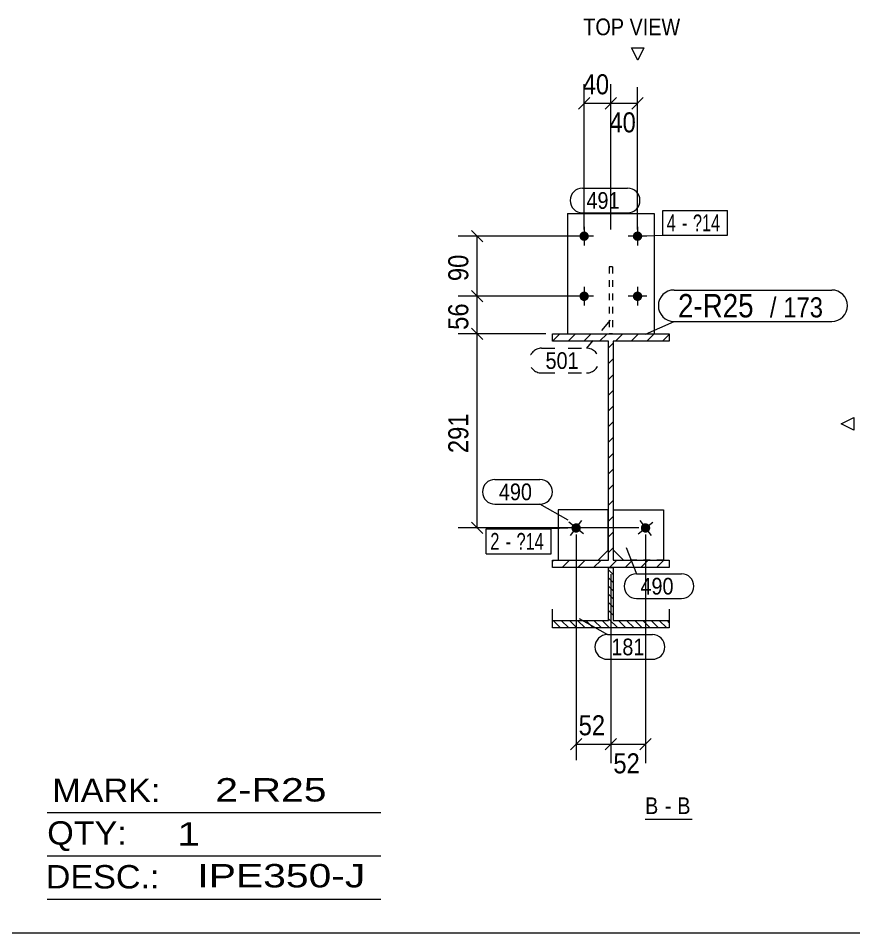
# Model space of a CAD drawing. Header units: millimetres. Extents: x 2 to 825, y 1 to 579.
# Drawn here: x 213.2 to 338.3, y 5 to 142 of the extents above; entities that cross this region are included whole.
import ezdxf

# ---------------------------------------------------------------- set-up
doc = ezdxf.new("R2010")
doc.units = ezdxf.units.MM
for name, pattern in [('XKITLINE00', [0]), ('XKITLINE01', [4, 1, -1, 1, -1]), ('XKITLINE02', [4, 2, -2])]:
    doc.linetypes.add(name, pattern=pattern)
for name, color, linetype, lineweight in [('Bolt', 3, 'Continuous', 0), ('BoltMark', 7, 'Continuous', 0), ('Dimensions', 7, 'Continuous', 0), ('DrawingSheet', 5, 'Continuous', 0), ('OtherObjectType', 7, 'Continuous', 0), ('Part', 2, 'Continuous', 0), ('PartMark', 7, 'Continuous', 0)]:
    doc.layers.add(name, color=color, linetype=linetype, lineweight=lineweight)
doc.styles.add('ARIAL', font='ARIAL.TTF')
doc.styles.add('ARIAL_NARROW', font='ARIALN.TTF')

# ---------------------------------------------------------------- blocks, each defined once
blk = doc.blocks.new('*A3')
at = {"layer": 'Part', "color": 7, "linetype": 'XKITLINE00', "lineweight": 0}
for p, q in [((293.19, 93.62), (294.29, 94.72)), ((295.55, 93.62), (296.65, 94.72)), ((297.91, 93.62), (299.01, 94.72)), ((300.27, 93.62), (301.37, 94.72)), ((302.62, 93.62), (303.72, 94.72)), ((304.98, 93.62), (306.08, 94.72)), ((307.34, 93.62), (308.44, 94.72)), ((309.69, 93.62), (310.69, 94.62)), ((293.19, 93.62), (293.19, 93.62)), ((301.59, 92.59), (302.29, 93.29)), ((301.59, 90.23), (302.29, 90.93)), ((301.59, 87.88), (302.29, 88.58)), ((301.59, 85.52), (302.29, 86.22)), ((301.59, 83.16), (302.29, 83.86)), ((301.59, 80.8), (302.29, 81.5)), ((301.59, 78.45), (302.29, 79.15)), ((301.59, 76.09), (302.29, 76.79)), ((301.59, 73.73), (302.29, 74.43)), ((301.59, 71.37), (302.29, 72.07)), ((301.59, 69.02), (302.29, 69.72)), ((301.59, 66.66), (302.29, 67.36)), ((301.59, 64.3), (302.29, 65)), ((301.59, 61.95), (302.29, 62.65)), ((293.2, 60.62), (293.4, 60.82)), ((294.65, 59.72), (295.75, 60.82)), ((297.01, 59.72), (298.11, 60.82)), ((299.37, 59.72), (300.47, 60.82)), ((301.72, 59.72), (302.82, 60.82)), ((304.08, 59.72), (305.18, 60.82)), ((306.44, 59.72), (307.54, 60.82)), ((308.8, 59.72), (309.9, 60.82))]:
    blk.add_line(p, q, dxfattribs=at)
blk = doc.blocks.new('*A4')
at = {"layer": 'Part', "color": 7, "linetype": 'XKITLINE00', "lineweight": 0}
for p, q in [((301.75, 59.2), (301.59, 59.36)), ((302.29, 58.66), (301.75, 59.2)), ((302.29, 57.44), (301.59, 58.14)), ((302.29, 56.21), (301.59, 56.91)), ((302.29, 54.99), (301.59, 55.69)), ((302.29, 53.77), (301.59, 54.47)), ((302.29, 52.55), (301.59, 53.25)), ((293.8, 51.26), (293.3, 51.76)), ((294.42, 50.65), (293.8, 51.26)), ((295.64, 50.65), (294.52, 51.76)), ((296.86, 50.65), (295.74, 51.76)), ((298.08, 50.65), (296.97, 51.76)), ((299.3, 50.65), (298.19, 51.76)), ((300.53, 50.65), (299.41, 51.76)), ((301.75, 50.65), (300.63, 51.76)), ((302.97, 50.65), (301.59, 52.02)), ((304.19, 50.65), (303.08, 51.76)), ((305.42, 50.65), (304.3, 51.76)), ((306.64, 50.65), (305.52, 51.76)), ((307.86, 50.65), (306.75, 51.76)), ((309.08, 50.65), (307.97, 51.76)), ((310.31, 50.65), (309.19, 51.76)), ((310.69, 51.48), (310.41, 51.76))]:
    blk.add_line(p, q, dxfattribs=at)
blk = doc.blocks.new('*A64')
at = {"layer": 'Bolt'}
for points in [[(298.64, 109.29), (298.64, 109.25), (298.64, 109.22), (298.63, 109.18), (298.62, 109.15), (298.61, 109.12), (298.6, 109.08), (298.59, 109.05), (298.58, 109.02), (298.56, 108.99), (298.54, 108.96), (298.53, 108.93), (298.51, 108.9), (298.48, 108.88), (298.46, 108.85), (298.44, 108.82), (298.41, 108.8), (298.39, 108.78), (298.36, 108.76), (298.33, 108.74), (298.3, 108.72), (298.27, 108.7), (298.24, 108.69), (298.21, 108.67), (298.18, 108.66), (298.15, 108.65), (298.11, 108.64), (298.08, 108.63), (298.05, 108.63), (298.01, 108.62), (297.98, 108.62), (297.94, 108.62), (297.91, 108.62), (297.87, 108.62), (297.84, 108.63), (297.81, 108.63), (297.77, 108.64), (297.74, 108.65), (297.71, 108.66), (297.68, 108.67), (297.64, 108.69), (297.61, 108.7), (297.58, 108.72), (297.55, 108.74), (297.53, 108.76), (297.5, 108.78), (297.47, 108.8), (297.45, 108.82), (297.42, 108.85), (297.4, 108.88), (297.38, 108.9), (297.36, 108.93), (297.34, 108.96), (297.33, 108.99), (297.31, 109.02), (297.3, 109.05), (297.28, 109.08), (297.27, 109.12), (297.26, 109.15), (297.26, 109.18), (297.25, 109.22), (297.25, 109.25), (297.24, 109.29), (297.24, 109.32), (297.24, 109.35), (297.25, 109.39), (297.25, 109.42), (297.26, 109.46), (297.26, 109.49), (297.27, 109.52), (297.28, 109.56), (297.3, 109.59), (297.31, 109.62), (297.33, 109.65), (297.34, 109.68), (297.36, 109.71), (297.38, 109.74), (297.4, 109.76), (297.42, 109.79), (297.45, 109.81), (297.47, 109.84), (297.5, 109.86), (297.53, 109.88), (297.55, 109.9), (297.58, 109.92), (297.61, 109.94), (297.64, 109.95), (297.68, 109.97), (297.71, 109.98), (297.74, 109.99), (297.77, 110), (297.81, 110.01), (297.84, 110.01), (297.87, 110.02), (297.91, 110.02), (297.94, 110.02), (297.98, 110.02), (298.01, 110.02), (298.05, 110.01), (298.08, 110.01), (298.11, 110), (298.15, 109.99), (298.18, 109.98), (298.21, 109.97), (298.24, 109.95), (298.27, 109.94), (298.3, 109.92), (298.33, 109.9), (298.36, 109.88), (298.39, 109.86), (298.41, 109.84), (298.44, 109.81), (298.46, 109.79), (298.48, 109.76), (298.51, 109.74), (298.53, 109.71), (298.54, 109.68), (298.56, 109.65), (298.58, 109.62), (298.59, 109.59), (298.6, 109.56), (298.61, 109.52), (298.62, 109.49), (298.63, 109.46), (298.64, 109.42), (298.64, 109.39), (298.64, 109.35), (298.64, 109.32)], [(306.64, 109.29), (306.64, 109.25), (306.64, 109.22), (306.63, 109.18), (306.62, 109.15), (306.61, 109.12), (306.6, 109.08), (306.59, 109.05), (306.58, 109.02), (306.56, 108.99), (306.54, 108.96), (306.53, 108.93), (306.51, 108.9), (306.48, 108.88), (306.46, 108.85), (306.44, 108.82), (306.41, 108.8), (306.39, 108.78), (306.36, 108.76), (306.33, 108.74), (306.3, 108.72), (306.27, 108.7), (306.24, 108.69), (306.21, 108.67), (306.18, 108.66), (306.15, 108.65), (306.11, 108.64), (306.08, 108.63), (306.05, 108.63), (306.01, 108.62), (305.98, 108.62), (305.94, 108.62), (305.91, 108.62), (305.87, 108.62), (305.84, 108.63), (305.81, 108.63), (305.77, 108.64), (305.74, 108.65), (305.71, 108.66), (305.68, 108.67), (305.64, 108.69), (305.61, 108.7), (305.58, 108.72), (305.55, 108.74), (305.53, 108.76), (305.5, 108.78), (305.47, 108.8), (305.45, 108.82), (305.42, 108.85), (305.4, 108.88), (305.38, 108.9), (305.36, 108.93), (305.34, 108.96), (305.33, 108.99), (305.31, 109.02), (305.3, 109.05), (305.28, 109.08), (305.27, 109.12), (305.26, 109.15), (305.26, 109.18), (305.25, 109.22), (305.25, 109.25), (305.24, 109.29), (305.24, 109.32), (305.24, 109.35), (305.25, 109.39), (305.25, 109.42), (305.26, 109.46), (305.26, 109.49), (305.27, 109.52), (305.28, 109.56), (305.3, 109.59), (305.31, 109.62), (305.33, 109.65), (305.34, 109.68), (305.36, 109.71), (305.38, 109.74), (305.4, 109.76), (305.42, 109.79), (305.45, 109.81), (305.47, 109.84), (305.5, 109.86), (305.53, 109.88), (305.55, 109.9), (305.58, 109.92), (305.61, 109.94), (305.64, 109.95), (305.68, 109.97), (305.71, 109.98), (305.74, 109.99), (305.77, 110), (305.81, 110.01), (305.84, 110.01), (305.87, 110.02), (305.91, 110.02), (305.94, 110.02), (305.98, 110.02), (306.01, 110.02), (306.05, 110.01), (306.08, 110.01), (306.11, 110), (306.15, 109.99), (306.18, 109.98), (306.21, 109.97), (306.24, 109.95), (306.27, 109.94), (306.3, 109.92), (306.33, 109.9), (306.36, 109.88), (306.39, 109.86), (306.41, 109.84), (306.44, 109.81), (306.46, 109.79), (306.48, 109.76), (306.51, 109.74), (306.53, 109.71), (306.54, 109.68), (306.56, 109.65), (306.58, 109.62), (306.59, 109.59), (306.6, 109.56), (306.61, 109.52), (306.62, 109.49), (306.63, 109.46), (306.64, 109.42), (306.64, 109.39), (306.64, 109.35), (306.64, 109.32)], [(298.64, 100.29), (298.64, 100.25), (298.64, 100.22), (298.63, 100.18), (298.62, 100.15), (298.61, 100.12), (298.6, 100.08), (298.59, 100.05), (298.58, 100.02), (298.56, 99.99), (298.54, 99.96), (298.53, 99.93), (298.51, 99.9), (298.48, 99.88), (298.46, 99.85), (298.44, 99.82), (298.41, 99.8), (298.39, 99.78), (298.36, 99.76), (298.33, 99.74), (298.3, 99.72), (298.27, 99.7), (298.24, 99.69), (298.21, 99.67), (298.18, 99.66), (298.15, 99.65), (298.11, 99.64), (298.08, 99.63), (298.05, 99.63), (298.01, 99.62), (297.98, 99.62), (297.94, 99.62), (297.91, 99.62), (297.87, 99.62), (297.84, 99.63), (297.81, 99.63), (297.77, 99.64), (297.74, 99.65), (297.71, 99.66), (297.68, 99.67), (297.64, 99.69), (297.61, 99.7), (297.58, 99.72), (297.55, 99.74), (297.53, 99.76), (297.5, 99.78), (297.47, 99.8), (297.45, 99.82), (297.42, 99.85), (297.4, 99.88), (297.38, 99.9), (297.36, 99.93), (297.34, 99.96), (297.33, 99.99), (297.31, 100.02), (297.3, 100.05), (297.28, 100.08), (297.27, 100.12), (297.26, 100.15), (297.26, 100.18), (297.25, 100.22), (297.25, 100.25), (297.24, 100.29), (297.24, 100.32), (297.24, 100.35), (297.25, 100.39), (297.25, 100.42), (297.26, 100.46), (297.26, 100.49), (297.27, 100.52), (297.28, 100.56), (297.3, 100.59), (297.31, 100.62), (297.33, 100.65), (297.34, 100.68), (297.36, 100.71), (297.38, 100.74), (297.4, 100.76), (297.42, 100.79), (297.45, 100.81), (297.47, 100.84), (297.5, 100.86), (297.53, 100.88), (297.55, 100.9), (297.58, 100.92), (297.61, 100.94), (297.64, 100.95), (297.68, 100.97), (297.71, 100.98), (297.74, 100.99), (297.77, 101), (297.81, 101.01), (297.84, 101.01), (297.87, 101.02), (297.91, 101.02), (297.94, 101.02), (297.98, 101.02), (298.01, 101.02), (298.05, 101.01), (298.08, 101.01), (298.11, 101), (298.15, 100.99), (298.18, 100.98), (298.21, 100.97), (298.24, 100.95), (298.27, 100.94), (298.3, 100.92), (298.33, 100.9), (298.36, 100.88), (298.39, 100.86), (298.41, 100.84), (298.44, 100.81), (298.46, 100.79), (298.48, 100.76), (298.51, 100.74), (298.53, 100.71), (298.54, 100.68), (298.56, 100.65), (298.58, 100.62), (298.59, 100.59), (298.6, 100.56), (298.61, 100.52), (298.62, 100.49), (298.63, 100.46), (298.64, 100.42), (298.64, 100.39), (298.64, 100.35), (298.64, 100.32)], [(306.64, 100.29), (306.64, 100.25), (306.64, 100.22), (306.63, 100.18), (306.62, 100.15), (306.61, 100.12), (306.6, 100.08), (306.59, 100.05), (306.58, 100.02), (306.56, 99.99), (306.54, 99.96), (306.53, 99.93), (306.51, 99.9), (306.48, 99.88), (306.46, 99.85), (306.44, 99.82), (306.41, 99.8), (306.39, 99.78), (306.36, 99.76), (306.33, 99.74), (306.3, 99.72), (306.27, 99.7), (306.24, 99.69), (306.21, 99.67), (306.18, 99.66), (306.15, 99.65), (306.11, 99.64), (306.08, 99.63), (306.05, 99.63), (306.01, 99.62), (305.98, 99.62), (305.94, 99.62), (305.91, 99.62), (305.87, 99.62), (305.84, 99.63), (305.81, 99.63), (305.77, 99.64), (305.74, 99.65), (305.71, 99.66), (305.68, 99.67), (305.64, 99.69), (305.61, 99.7), (305.58, 99.72), (305.55, 99.74), (305.53, 99.76), (305.5, 99.78), (305.47, 99.8), (305.45, 99.82), (305.42, 99.85), (305.4, 99.88), (305.38, 99.9), (305.36, 99.93), (305.34, 99.96), (305.33, 99.99), (305.31, 100.02), (305.3, 100.05), (305.28, 100.08), (305.27, 100.12), (305.26, 100.15), (305.26, 100.18), (305.25, 100.22), (305.25, 100.25), (305.24, 100.29), (305.24, 100.32), (305.24, 100.35), (305.25, 100.39), (305.25, 100.42), (305.26, 100.46), (305.26, 100.49), (305.27, 100.52), (305.28, 100.56), (305.3, 100.59), (305.31, 100.62), (305.33, 100.65), (305.34, 100.68), (305.36, 100.71), (305.38, 100.74), (305.4, 100.76), (305.42, 100.79), (305.45, 100.81), (305.47, 100.84), (305.5, 100.86), (305.53, 100.88), (305.55, 100.9), (305.58, 100.92), (305.61, 100.94), (305.64, 100.95), (305.68, 100.97), (305.71, 100.98), (305.74, 100.99), (305.77, 101), (305.81, 101.01), (305.84, 101.01), (305.87, 101.02), (305.91, 101.02), (305.94, 101.02), (305.98, 101.02), (306.01, 101.02), (306.05, 101.01), (306.08, 101.01), (306.11, 101), (306.15, 100.99), (306.18, 100.98), (306.21, 100.97), (306.24, 100.95), (306.27, 100.94), (306.3, 100.92), (306.33, 100.9), (306.36, 100.88), (306.39, 100.86), (306.41, 100.84), (306.44, 100.81), (306.46, 100.79), (306.48, 100.76), (306.51, 100.74), (306.53, 100.71), (306.54, 100.68), (306.56, 100.65), (306.58, 100.62), (306.59, 100.59), (306.6, 100.56), (306.61, 100.52), (306.62, 100.49), (306.63, 100.46), (306.64, 100.42), (306.64, 100.39), (306.64, 100.35), (306.64, 100.32)]]:
    blk.add_hatch(color=3, dxfattribs=at).paths.add_polyline_path(points, flags=17)
at = {"layer": 'Bolt', "color": 3, "linetype": 'XKITLINE00', "lineweight": 0}
for p, q in [((297.94, 110.72), (297.94, 107.92)), ((305.94, 110.72), (305.94, 107.92)), ((299.34, 109.32), (296.54, 109.32)), ((307.34, 109.32), (304.54, 109.32)), ((297.94, 101.72), (297.94, 98.92)), ((305.94, 101.72), (305.94, 98.92)), ((299.34, 100.32), (296.54, 100.32)), ((307.34, 100.32), (304.54, 100.32))]:
    blk.add_line(p, q, dxfattribs=at)
blk = doc.blocks.new('*A65')
at = {"layer": 'Bolt'}
blk.add_hatch(color=3, dxfattribs=at).paths.add_polyline_path([(306.74, 66.19), (306.77, 66.21), (306.8, 66.23), (306.83, 66.25), (306.86, 66.26), (306.89, 66.27), (306.92, 66.29), (306.96, 66.29), (306.99, 66.3), (307.02, 66.31), (307.06, 66.31), (307.09, 66.32), (307.13, 66.32), (307.16, 66.32), (307.2, 66.32), (307.23, 66.31), (307.26, 66.31), (307.3, 66.3), (307.33, 66.29), (307.36, 66.28), (307.4, 66.27), (307.43, 66.26), (307.46, 66.24), (307.49, 66.23), (307.52, 66.21), (307.55, 66.19), (307.57, 66.17), (307.6, 66.15), (307.63, 66.13), (307.65, 66.1), (307.67, 66.08), (307.7, 66.05), (307.72, 66.02), (307.74, 65.99), (307.75, 65.96), (307.77, 65.93), (307.78, 65.9), (307.8, 65.87), (307.81, 65.84), (307.82, 65.81), (307.83, 65.77), (307.83, 65.74), (307.84, 65.7), (307.84, 65.67), (307.84, 65.64), (307.84, 65.6), (307.84, 65.57), (307.84, 65.53), (307.83, 65.5), (307.83, 65.47), (307.82, 65.43), (307.81, 65.4), (307.8, 65.37), (307.78, 65.34), (307.77, 65.3), (307.75, 65.27), (307.73, 65.24), (307.71, 65.22), (307.69, 65.19), (307.67, 65.16), (307.65, 65.14), (307.62, 65.11), (307.6, 65.09), (307.57, 65.07), (307.55, 65.05), (307.52, 65.03), (307.49, 65.01), (307.46, 64.99), (307.43, 64.98), (307.39, 64.97), (307.36, 64.95), (307.33, 64.94), (307.3, 64.94), (307.26, 64.93), (307.23, 64.93), (307.19, 64.92), (307.16, 64.92), (307.12, 64.92), (307.09, 64.92), (307.06, 64.93), (307.02, 64.93), (306.99, 64.94), (306.96, 64.95), (306.92, 64.96), (306.89, 64.97), (306.86, 64.98), (306.83, 65), (306.8, 65.01), (306.77, 65.03), (306.74, 65.05), (306.71, 65.07), (306.68, 65.09), (306.66, 65.11), (306.64, 65.14), (306.61, 65.16), (306.59, 65.19), (306.57, 65.22), (306.55, 65.25), (306.53, 65.28), (306.52, 65.31), (306.5, 65.34), (306.49, 65.37), (306.48, 65.4), (306.47, 65.43), (306.46, 65.47), (306.45, 65.5), (306.45, 65.54), (306.44, 65.57), (306.44, 65.6), (306.44, 65.64), (306.45, 65.67), (306.45, 65.71), (306.45, 65.74), (306.46, 65.77), (306.47, 65.81), (306.48, 65.84), (306.49, 65.87), (306.5, 65.9), (306.52, 65.94), (306.53, 65.97), (306.55, 66), (306.57, 66.02), (306.59, 66.05), (306.61, 66.08), (306.64, 66.1), (306.66, 66.13), (306.69, 66.15), (306.71, 66.17)], flags=17)
at = {"layer": 'Bolt', "color": 3, "linetype": 'XKITLINE00', "lineweight": 0}
for p, q in [((306.04, 64.76), (308.25, 66.48)), ((306.28, 66.73), (308, 64.51))]:
    blk.add_line(p, q, dxfattribs=at)
blk = doc.blocks.new('*A66')
at = {"layer": 'Bolt'}
blk.add_hatch(color=3, dxfattribs=at).paths.add_polyline_path([(296.29, 65.09), (296.26, 65.11), (296.24, 65.14), (296.21, 65.16), (296.19, 65.19), (296.17, 65.22), (296.15, 65.24), (296.13, 65.27), (296.12, 65.3), (296.1, 65.34), (296.09, 65.37), (296.08, 65.4), (296.07, 65.43), (296.06, 65.47), (296.05, 65.5), (296.05, 65.53), (296.05, 65.57), (296.04, 65.6), (296.04, 65.64), (296.04, 65.67), (296.05, 65.7), (296.05, 65.74), (296.06, 65.77), (296.07, 65.81), (296.08, 65.84), (296.09, 65.87), (296.1, 65.9), (296.12, 65.93), (296.13, 65.96), (296.15, 65.99), (296.17, 66.02), (296.19, 66.05), (296.21, 66.08), (296.24, 66.1), (296.26, 66.13), (296.28, 66.15), (296.31, 66.17), (296.34, 66.19), (296.37, 66.21), (296.4, 66.23), (296.43, 66.24), (296.46, 66.26), (296.49, 66.27), (296.52, 66.28), (296.56, 66.29), (296.59, 66.3), (296.62, 66.31), (296.66, 66.31), (296.69, 66.32), (296.72, 66.32), (296.76, 66.32), (296.79, 66.32), (296.83, 66.31), (296.86, 66.31), (296.9, 66.3), (296.93, 66.29), (296.96, 66.29), (296.99, 66.27), (297.03, 66.26), (297.06, 66.25), (297.09, 66.23), (297.12, 66.21), (297.15, 66.19), (297.17, 66.17), (297.2, 66.15), (297.22, 66.13), (297.25, 66.1), (297.27, 66.08), (297.29, 66.05), (297.31, 66.02), (297.33, 66), (297.35, 65.97), (297.37, 65.94), (297.38, 65.9), (297.4, 65.87), (297.41, 65.84), (297.42, 65.81), (297.43, 65.77), (297.43, 65.74), (297.44, 65.71), (297.44, 65.67), (297.44, 65.64), (297.44, 65.6), (297.44, 65.57), (297.44, 65.54), (297.43, 65.5), (297.43, 65.47), (297.42, 65.43), (297.41, 65.4), (297.4, 65.37), (297.38, 65.34), (297.37, 65.31), (297.35, 65.28), (297.34, 65.25), (297.32, 65.22), (297.3, 65.19), (297.27, 65.16), (297.25, 65.14), (297.23, 65.11), (297.2, 65.09), (297.17, 65.07), (297.15, 65.05), (297.12, 65.03), (297.09, 65.01), (297.06, 65), (297.03, 64.98), (297, 64.97), (296.96, 64.96), (296.93, 64.95), (296.9, 64.94), (296.86, 64.93), (296.83, 64.93), (296.8, 64.92), (296.76, 64.92), (296.73, 64.92), (296.69, 64.92), (296.66, 64.93), (296.62, 64.93), (296.59, 64.94), (296.56, 64.94), (296.52, 64.95), (296.49, 64.97), (296.46, 64.98), (296.43, 64.99), (296.4, 65.01), (296.37, 65.03), (296.34, 65.05), (296.31, 65.07)], flags=17)
at = {"layer": 'Bolt', "color": 3, "linetype": 'XKITLINE00', "lineweight": 0}
for p, q in [((297.85, 64.76), (295.64, 66.48)), ((295.88, 64.51), (297.6, 66.73))]:
    blk.add_line(p, q, dxfattribs=at)
blk = doc.blocks.new('*A67')
at = {"layer": 'Part', "color": 2, "linetype": 'XKITLINE00', "lineweight": 0}
for p, q in [((293.19, 93.62), (293.19, 94.72)), ((293.19, 94.72), (310.69, 94.72)), ((310.69, 94.72), (310.69, 93.62)), ((301.59, 93.62), (293.19, 93.62)), ((301.59, 60.82), (301.59, 93.62)), ((310.69, 93.62), (302.29, 93.62)), ((302.29, 93.62), (302.29, 60.82)), ((293.19, 59.72), (293.19, 60.82)), ((293.19, 60.82), (301.59, 60.82)), ((302.29, 60.82), (310.69, 60.82)), ((310.69, 60.82), (310.69, 59.72)), ((310.69, 59.72), (293.19, 59.72))]:
    blk.add_line(p, q, dxfattribs=at)
blk = doc.blocks.new('*A68')
at = {"layer": 'Part', "color": 2, "linetype": 'XKITLINE00', "lineweight": 0}
for p, q in [((295.44, 112.72), (295.44, 94.72)), ((295.44, 112.72), (308.44, 112.72)), ((308.44, 112.72), (308.44, 94.72))]:
    blk.add_line(p, q, dxfattribs=at)
at = {"layer": 'Part', "color": 7, "linetype": 'XKITLINE01', "lineweight": 0}
blk.add_line((295.44, 94.72), (308.44, 94.72), dxfattribs=at)
blk = doc.blocks.new('*A69')
at = {"layer": 'Part', "color": 7, "linetype": 'XKITLINE01', "lineweight": 0}
for p, q in [((302.19, 104.72), (301.69, 104.72)), ((301.69, 104.72), (301.69, 94.72)), ((302.19, 104.72), (302.19, 94.72)), ((302.19, 94.72), (301.69, 94.72))]:
    blk.add_line(p, q, dxfattribs=at)
blk = doc.blocks.new('*A70')
at = {"layer": 'Part', "color": 2, "linetype": 'XKITLINE00', "lineweight": 0}
for p, q in [((302.34, 62.32), (302.34, 68.32)), ((302.34, 68.32), (309.84, 68.32)), ((309.84, 68.32), (309.84, 60.82)), ((303.84, 60.82), (302.34, 62.32))]:
    blk.add_line(p, q, dxfattribs=at)
at = {"layer": 'Part', "color": 7, "linetype": 'XKITLINE01', "lineweight": 0}
blk.add_line((309.84, 60.82), (303.84, 60.82), dxfattribs=at)
blk = doc.blocks.new('*A71')
at = {"layer": 'Part', "color": 2, "linetype": 'XKITLINE00', "lineweight": 0}
for p, q in [((301.54, 68.32), (294.04, 68.32)), ((294.04, 68.32), (294.04, 60.82)), ((301.54, 62.32), (301.54, 68.32)), ((300.04, 60.82), (301.54, 62.32))]:
    blk.add_line(p, q, dxfattribs=at)
at = {"layer": 'Part', "color": 7, "linetype": 'XKITLINE01', "lineweight": 0}
blk.add_line((294.04, 60.82), (300.04, 60.82), dxfattribs=at)
blk = doc.blocks.new('*A72')
at = {"layer": 'Part', "color": 2, "linetype": 'XKITLINE00', "lineweight": 0}
for p, q in [((301.59, 51.76), (301.59, 59.72)), ((301.59, 59.72), (302.29, 59.72)), ((302.29, 59.72), (302.29, 59.72)), ((302.29, 59.72), (302.29, 51.76)), ((293.19, 50.65), (293.19, 53.44)), ((310.69, 53.44), (310.69, 50.65)), ((293.19, 51.76), (301.59, 51.76)), ((302.29, 51.76), (310.69, 51.76)), ((310.69, 50.65), (293.19, 50.65))]:
    blk.add_line(p, q, dxfattribs=at)
blk = doc.blocks.new('*A73')
at = {"layer": 'DrawingSheet', "color": 5, "linetype": 'XKITLINE00', "lineweight": 0}
blk.add_line((5, 5), (825, 5), dxfattribs=at)
blk = doc.blocks.new('*A77')
at = {"layer": 'OtherObjectType', "color": 6, "linetype": 'XKITLINE00', "lineweight": 0}
for p, q in [((217.5, 23), (267.5, 23)), ((217.5, 16.5), (267.5, 16.5)), ((217.5, 10), (267.5, 10))]:
    blk.add_line(p, q, dxfattribs=at)
at = {"layer": 'OtherObjectType', "color": 6, "style": 'ARIAL_NARROW'}
for s, width, p in [('MARK:', 1.275, (218.27, 24.58)), ('2-R25', 1.525501, (242.69, 24.65)), ('QTY:', 1.275, (217.5, 18.19)), ('1', 1.525501, (236.99, 18.05)), ('DESC.:', 1.275, (217.29, 11.63)), ('IPE350-J', 1.525501, (240, 11.79))]:
    blk.add_text(s, height=3.5, dxfattribs=dict(at, width=width)).set_placement(p)
blk = doc.blocks.new('*A160')
at = {"layer": 'Dimensions', "color": 7, "linetype": 'XKITLINE00', "lineweight": 0}
for p, q in [((292.19, 94.72), (279.09, 94.72)), ((281.09, 95.57), (282.79, 93.87)), ((281.94, 65.62), (281.94, 94.72)), ((281.09, 66.47), (282.79, 64.77)), ((306.14, 65.62), (279.09, 65.62))]:
    blk.add_line(p, q, dxfattribs=at)
at = {"layer": 'Dimensions', "color": 3}
for p in [(281.94, 94.72), (281.94, 65.62)]:
    blk.add_point(p, dxfattribs=at)
at = {"layer": 'Dimensions', "color": 3, "style": 'ARIAL', "width": 0.85}
blk.add_text('291', height=3, rotation=90.0002, dxfattribs=at).set_placement((280.59, 76.83))
blk = doc.blocks.new('*A161')
at = {"layer": 'Dimensions', "color": 7, "linetype": 'XKITLINE00', "lineweight": 0}
for p, q in [((296.94, 100.32), (279.09, 100.32)), ((281.09, 101.17), (282.79, 99.47)), ((281.94, 94.72), (281.94, 100.32)), ((292.19, 94.72), (279.09, 94.72)), ((281.09, 95.57), (282.79, 93.87))]:
    blk.add_line(p, q, dxfattribs=at)
at = {"layer": 'Dimensions', "color": 3}
for p in [(281.94, 100.32), (281.94, 94.72)]:
    blk.add_point(p, dxfattribs=at)
at = {"layer": 'Dimensions', "color": 3, "style": 'ARIAL', "width": 0.85}
blk.add_text('56', height=3, rotation=90.0002, dxfattribs=at).set_placement((280.59, 95.29))
blk = doc.blocks.new('*A162')
at = {"layer": 'Dimensions', "color": 7, "linetype": 'XKITLINE00', "lineweight": 0}
for p, q in [((281.09, 110.17), (282.79, 108.47)), ((296.94, 109.32), (279.09, 109.32)), ((281.94, 100.32), (281.94, 109.32)), ((296.94, 100.32), (279.09, 100.32)), ((281.09, 101.17), (282.79, 99.47))]:
    blk.add_line(p, q, dxfattribs=at)
at = {"layer": 'Dimensions', "color": 3}
for p in [(281.94, 109.32), (281.94, 100.32)]:
    blk.add_point(p, dxfattribs=at)
at = {"layer": 'Dimensions', "color": 3, "style": 'ARIAL', "width": 0.85}
blk.add_text('90', height=3, rotation=90.0002, dxfattribs=at).set_placement((280.59, 102.59))
blk = doc.blocks.new('*A163')
at = {"layer": 'Dimensions', "color": 7, "linetype": 'XKITLINE00', "lineweight": 0}
for p, q in [((296.74, 64.62), (296.74, 30.82)), ((301.94, 58.72), (301.94, 30.82)), ((297.59, 34.07), (295.89, 32.37)), ((296.74, 33.22), (301.94, 33.22)), ((302.79, 34.07), (301.09, 32.37))]:
    blk.add_line(p, q, dxfattribs=at)
at = {"layer": 'Dimensions', "color": 3}
for p in [(296.74, 33.22), (301.94, 33.22)]:
    blk.add_point(p, dxfattribs=at)
at = {"layer": 'Dimensions', "color": 3, "style": 'ARIAL', "width": 0.85}
blk.add_text('52', height=3, dxfattribs=at).set_placement((297.12, 34.57))
blk = doc.blocks.new('*A164')
at = {"layer": 'Dimensions', "color": 7, "linetype": 'XKITLINE00', "lineweight": 0}
for p, q in [((307.14, 64.62), (307.14, 30.37)), ((301.94, 58.72), (301.94, 30.37)), ((302.79, 34.07), (301.09, 32.37)), ((301.94, 33.22), (307.14, 33.22)), ((307.99, 34.07), (306.29, 32.37))]:
    blk.add_line(p, q, dxfattribs=at)
at = {"layer": 'Dimensions', "color": 3}
for p in [(301.94, 33.22), (307.14, 33.22)]:
    blk.add_point(p, dxfattribs=at)
at = {"layer": 'Dimensions', "color": 3, "style": 'ARIAL', "width": 0.85}
blk.add_text('52', height=3, dxfattribs=at).set_placement((302.32, 28.87))
blk = doc.blocks.new('*A165')
at = {"layer": 'Dimensions', "color": 7, "linetype": 'XKITLINE00', "lineweight": 0}
for p, q in [((297.94, 110.32), (297.94, 132.07)), ((301.94, 110.32), (301.94, 132.07)), ((298.79, 130.07), (297.09, 128.37)), ((297.94, 129.22), (301.94, 129.22)), ((302.79, 130.07), (301.09, 128.37))]:
    blk.add_line(p, q, dxfattribs=at)
at = {"layer": 'Dimensions', "color": 3}
for p in [(297.94, 129.22), (301.94, 129.22)]:
    blk.add_point(p, dxfattribs=at)
at = {"layer": 'Dimensions', "color": 3, "style": 'ARIAL', "width": 0.85}
blk.add_text('40', height=3, dxfattribs=at).set_placement((297.72, 130.57))
blk = doc.blocks.new('*A166')
at = {"layer": 'Dimensions', "color": 7, "linetype": 'XKITLINE00', "lineweight": 0}
for p, q in [((301.94, 110.32), (301.94, 131.62)), ((305.94, 110.32), (305.94, 131.62)), ((302.79, 130.07), (301.09, 128.37)), ((301.94, 129.22), (305.94, 129.22)), ((306.79, 130.07), (305.09, 128.37))]:
    blk.add_line(p, q, dxfattribs=at)
at = {"layer": 'Dimensions', "color": 3}
for p in [(301.94, 129.22), (305.94, 129.22)]:
    blk.add_point(p, dxfattribs=at)
at = {"layer": 'Dimensions', "color": 3, "style": 'ARIAL', "width": 0.85}
blk.add_text('40', height=3, dxfattribs=at).set_placement((301.72, 124.87))
blk = doc.blocks.new('*A167')
at = {"layer": 'BoltMark', "color": 7, "linetype": 'XKITLINE00', "lineweight": 0}
for p, q in [((309.71, 113.17), (319.4, 113.17)), ((309.71, 109.47), (309.71, 113.17)), ((319.4, 109.47), (319.4, 113.17)), ((305.94, 109.32), (309.71, 109.47)), ((309.71, 109.47), (319.4, 109.47))]:
    blk.add_line(p, q, dxfattribs=at)
at = {"layer": 'BoltMark', "color": 3, "style": 'ARIAL_NARROW', "width": 0.85}
for s, p in [('4', (310.31, 110.07)), ('?14', (314.24, 110.07)), ('-', (312.58, 110.07))]:
    blk.add_text(s, height=2.5, dxfattribs=at).set_placement(p)
blk = doc.blocks.new('*A168')
at = {"layer": 'BoltMark', "color": 7, "linetype": 'XKITLINE00', "lineweight": 0}
for p, q in [((283.29, 65.47), (292.98, 65.47)), ((283.29, 61.77), (283.29, 65.47)), ((296.74, 65.62), (292.98, 65.47)), ((292.98, 61.77), (292.98, 65.47)), ((283.29, 61.77), (292.98, 61.77))]:
    blk.add_line(p, q, dxfattribs=at)
at = {"layer": 'BoltMark', "color": 3, "style": 'ARIAL_NARROW', "width": 0.85}
for s, p in [('2', (283.89, 62.37)), ('?14', (287.82, 62.37)), ('-', (286.16, 62.37))]:
    blk.add_text(s, height=2.5, dxfattribs=at).set_placement(p)
blk = doc.blocks.new('*A169')
at = {"layer": 'PartMark', "color": 7, "linetype": 'XKITLINE00', "lineweight": 0}
for p, q in [((311.41, 101.26), (335.05, 101.26)), ((307.16, 94.67), (311.41, 96.56)), ((311.41, 96.56), (335.05, 96.56))]:
    blk.add_line(p, q, dxfattribs=at)
for centre, start, end in [((311.41, 98.91), 90, 270), ((335.05, 98.91), 270, 90)]:
    blk.add_arc(centre, 2.35, start, end, dxfattribs=at)
at = {"layer": 'PartMark', "color": 1, "style": 'ARIAL', "width": 0.85}
blk.add_text('2-R25', height=3.5, dxfattribs=at).set_placement((312.01, 97.16))
at = {"layer": 'PartMark', "color": 3, "style": 'ARIAL', "width": 0.85}
for s, p in [('/', (325.77, 97.16)), ('173', (327.78, 97.16))]:
    blk.add_text(s, height=3, dxfattribs=at).set_placement(p)
blk = doc.blocks.new('*A170')
at = {"layer": 'PartMark', "color": 7, "linetype": 'XKITLINE00', "lineweight": 0}
for p, q in [((297.69, 116.52), (304.46, 116.52)), ((297.69, 112.82), (304.46, 112.82))]:
    blk.add_line(p, q, dxfattribs=at)
for centre, start, end in [((297.69, 114.67), 90, 270), ((304.46, 114.67), 270, 90)]:
    blk.add_arc(centre, 1.85, start, end, dxfattribs=at)
at = {"layer": 'PartMark', "color": 3, "style": 'ARIAL', "width": 0.85}
blk.add_text('491', height=2.5, dxfattribs=at).set_placement((298.29, 113.42))
blk = doc.blocks.new('*A171')
at = {"layer": 'PartMark', "color": 7, "linetype": 'XKITLINE00', "lineweight": 0}
for p, q in [((297.18, 52.04), (301.42, 49.65)), ((301.42, 49.65), (308.18, 49.65)), ((301.42, 45.95), (308.18, 45.95))]:
    blk.add_line(p, q, dxfattribs=at)
for centre, start, end in [((301.42, 47.8), 90, 270), ((308.18, 47.8), 270, 90)]:
    blk.add_arc(centre, 1.85, start, end, dxfattribs=at)
at = {"layer": 'PartMark', "color": 3, "style": 'ARIAL', "width": 0.85}
blk.add_text('181', height=2.5, dxfattribs=at).set_placement((302.02, 46.55))
blk = doc.blocks.new('*A172')
at = {"layer": 'PartMark', "color": 7, "linetype": 'XKITLINE02', "lineweight": 0}
for p, q in [((301.82, 96.75), (298.32, 92.54)), ((291.56, 92.54), (298.32, 92.54)), ((291.56, 88.84), (298.32, 88.84))]:
    blk.add_line(p, q, dxfattribs=at)
for centre, start, end in [((291.56, 90.69), 90, 270), ((298.32, 90.69), 270, 90)]:
    blk.add_arc(centre, 1.85, start, end, dxfattribs=at)
at = {"layer": 'PartMark', "color": 3, "style": 'ARIAL', "width": 0.85}
blk.add_text('501', height=2.5, dxfattribs=at).set_placement((292.16, 89.44))
blk = doc.blocks.new('*A173')
at = {"layer": 'PartMark', "color": 7, "linetype": 'XKITLINE00', "lineweight": 0}
for p, q in [((304.22, 62.7), (305.78, 58.75)), ((305.78, 58.75), (312.54, 58.75)), ((305.78, 55.05), (312.54, 55.05))]:
    blk.add_line(p, q, dxfattribs=at)
for centre, start, end in [((305.78, 56.9), 90, 270), ((312.54, 56.9), 270, 90)]:
    blk.add_arc(centre, 1.85, start, end, dxfattribs=at)
at = {"layer": 'PartMark', "color": 3, "style": 'ARIAL', "width": 0.85}
blk.add_text('490', height=2.5, dxfattribs=at).set_placement((306.38, 55.65))
blk = doc.blocks.new('*A174')
at = {"layer": 'PartMark', "color": 7, "linetype": 'XKITLINE00', "lineweight": 0}
for p, q in [((284.57, 72.88), (291.33, 72.88)), ((284.57, 69.18), (291.33, 69.18)), ((295.57, 66.79), (291.33, 69.18))]:
    blk.add_line(p, q, dxfattribs=at)
for centre, start, end in [((284.57, 71.03), 90, 270), ((291.33, 71.03), 270, 90)]:
    blk.add_arc(centre, 1.85, start, end, dxfattribs=at)
at = {"layer": 'PartMark', "color": 3, "style": 'ARIAL', "width": 0.85}
blk.add_text('490', height=2.5, dxfattribs=at).set_placement((285.17, 69.78))
blk = doc.blocks.new('*A175')
at = {"layer": 'OtherObjectType', "color": 7, "linetype": 'XKITLINE00', "lineweight": 0}
for p, q in [((305.97, 135.67), (305.04, 137.54)), ((305.04, 137.54), (306.91, 137.54)), ((306.91, 137.54), (305.97, 135.67)), ((305.97, 135.67), (305.97, 135.67)), ((336.45, 81.22), (338.33, 82.16)), ((338.33, 80.28), (336.45, 81.22)), ((336.45, 81.22), (336.45, 81.22)), ((338.33, 82.16), (338.33, 80.28)), ((307.07, 22.02), (314.13, 22.02))]:
    blk.add_line(p, q, dxfattribs=at)
at = {"layer": 'OtherObjectType', "color": 7, "style": 'ARIAL', "width": 0.85}
for s, p in [('TOP VIEW', (297.82, 139.42)), ('B', (307.07, 22.77)), ('B', (311.9, 22.77)), ('-', (310.04, 22.77))]:
    blk.add_text(s, height=2.5, dxfattribs=at).set_placement(p)
blk.add_text('FRONT VIEW', height=2.5, rotation=90, dxfattribs=at).set_placement((342.7, 70.76))

msp = doc.modelspace()

# ---------------------------------------------------------------- block references
at = {"lineweight": 0}
for name in ['*A73', '*A165', '*A166', '*A170', '*A68', '*A167', '*A162', '*A64', '*A69', '*A161', '*A169', '*A172', '*A160', '*A3', '*A67', '*A174', '*A71', '*A70', '*A66', '*A65', '*A168', '*A163', '*A164', '*A173', '*A72', '*A4', '*A171', '*A77']:
    msp.add_blockref(name, (0, 0), dxfattribs=at)
at = {"layer": 'OtherObjectType', "lineweight": 0}
msp.add_blockref('*A175', (0, 0), dxfattribs=at)

doc.saveas('drawing.dxf')
